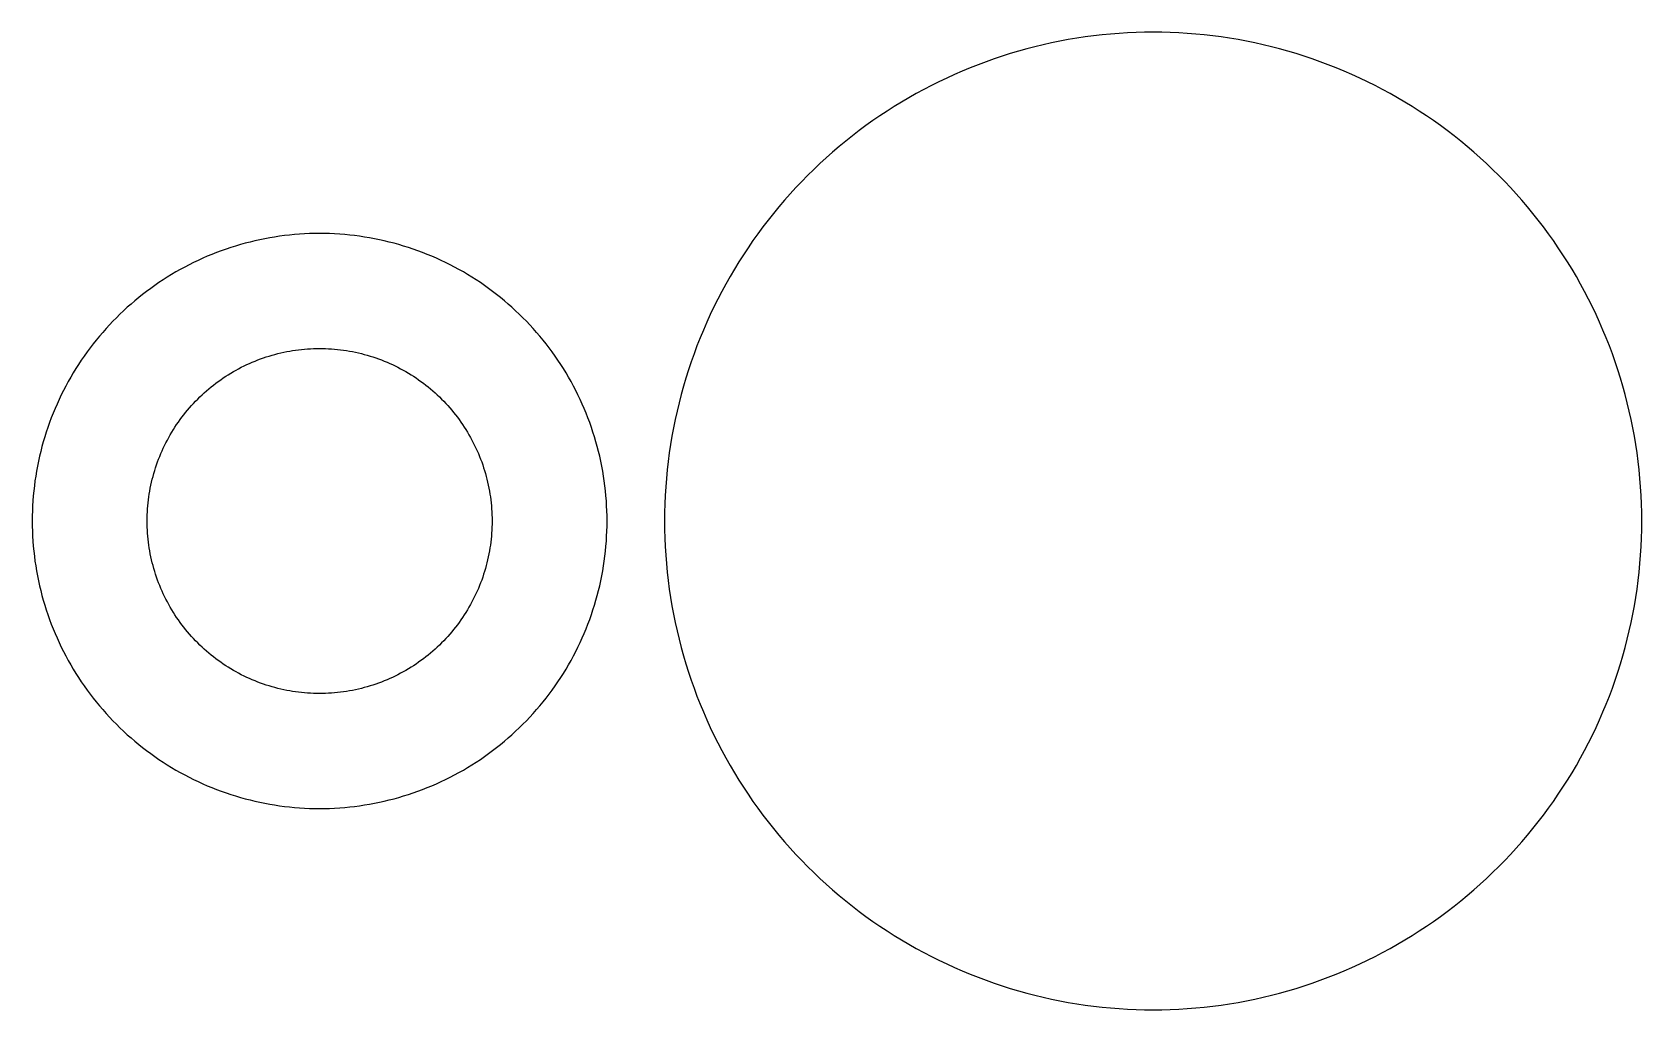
# Model space of a CAD drawing. Header units: metres. Extents: x -39 to 53, y -17 to 17.
# Drawn here: x -39 to 17, y -17 to 17 of the extents above; entities that cross this region are included whole.
import ezdxf

# ---------------------------------------------------------------- set-up
doc = ezdxf.new("R2010")
doc.units = ezdxf.units.M

msp = doc.modelspace()

# ---------------------------------------------------------------- linework, layer by layer
for p, q in [((-2.36594, 16.8345), (-2.65938, 16.7907)), ((-2.07178, 16.8733), (-2.36594, 16.8345)), ((-1.77698, 16.9069), (-2.07178, 16.8733)), ((-1.48164, 16.9353), (-1.77698, 16.9069)), ((-1.18585, 16.9586), (-1.48164, 16.9353)), ((-0.889709, 16.9767), (-1.18585, 16.9586)), ((-0.593277, 16.9896), (-0.889709, 16.9767)), ((-0.296677, 16.9974), (-0.593277, 16.9896)), ((0, 17), (-0.296677, 16.9974)), ((0.296677, 16.9974), (0, 17)), ((0.593277, 16.9896), (0.296677, 16.9974)), ((0.889709, 16.9767), (0.593277, 16.9896)), ((1.18585, 16.9586), (0.889709, 16.9767)), ((1.48164, 16.9353), (1.18585, 16.9586)), ((1.77698, 16.9069), (1.48164, 16.9353)), ((2.07178, 16.8733), (1.77698, 16.9069)), ((2.36594, 16.8345), (2.07178, 16.8733)), ((2.65938, 16.7907), (2.36594, 16.8345)), ((-4.97031, 16.2572), (-5.25328, 16.168)), ((-4.68582, 16.3414), (-4.97031, 16.2572)), ((-4.39992, 16.4207), (-4.68582, 16.3414)), ((-4.11267, 16.495), (-4.39992, 16.4207)), ((-3.82416, 16.5643), (-4.11267, 16.495)), ((-3.53448, 16.6285), (-3.82416, 16.5643)), ((-3.24374, 16.6877), (-3.53448, 16.6285)), ((-2.95201, 16.7417), (-3.24374, 16.6877)), ((-2.65938, 16.7907), (-2.95201, 16.7417)), ((2.95201, 16.7417), (2.65938, 16.7907)), ((3.24374, 16.6877), (2.95201, 16.7417)), ((3.53448, 16.6285), (3.24374, 16.6877)), ((3.82416, 16.5643), (3.53448, 16.6285)), ((4.11267, 16.495), (3.82416, 16.5643)), ((4.39992, 16.4207), (4.11267, 16.495)), ((4.68582, 16.3414), (4.39992, 16.4207)), ((4.97031, 16.2572), (4.68582, 16.3414)), ((5.25328, 16.168), (4.97031, 16.2572)), ((-6.3683, 15.7621), (-6.64243, 15.6486)), ((-6.09225, 15.8709), (-6.3683, 15.7621)), ((-5.81433, 15.9748), (-6.09225, 15.8709)), ((-5.53465, 16.0738), (-5.81433, 15.9748)), ((-5.25328, 16.168), (-5.53465, 16.0738)), ((5.53465, 16.0738), (5.25328, 16.168)), ((5.81433, 15.9748), (5.53465, 16.0738)), ((6.09225, 15.8709), (5.81433, 15.9748)), ((6.3683, 15.7621), (6.09225, 15.8709)), ((6.64243, 15.6486), (6.3683, 15.7621)), ((-7.71783, 15.1471), (-7.981, 15.0101)), ((-7.4523, 15.2795), (-7.71783, 15.1471)), ((-7.18451, 15.4072), (-7.4523, 15.2795)), ((-6.91452, 15.5303), (-7.18451, 15.4072)), ((-6.64243, 15.6486), (-6.91452, 15.5303)), ((6.91452, 15.5303), (6.64243, 15.6486)), ((7.18451, 15.4072), (6.91452, 15.5303)), ((7.4523, 15.2795), (7.18451, 15.4072)), ((7.71783, 15.1471), (7.4523, 15.2795)), ((7.981, 15.0101), (7.71783, 15.1471)), ((-8.75565, 14.5718), (-9.00862, 14.4168)), ((-8.5, 14.7224), (-8.75565, 14.5718)), ((-8.24176, 14.8685), (-8.5, 14.7224)), ((-7.981, 15.0101), (-8.24176, 14.8685)), ((8.24176, 14.8685), (7.981, 15.0101)), ((8.5, 14.7224), (8.24176, 14.8685)), ((8.75565, 14.5718), (8.5, 14.7224)), ((9.00862, 14.4168), (8.75565, 14.5718)), ((-9.50627, 14.0936), (-9.75079, 13.9256)), ((-9.25885, 14.2574), (-9.50627, 14.0936)), ((-9.00862, 14.4168), (-9.25885, 14.2574)), ((9.25885, 14.2574), (9.00862, 14.4168)), ((9.50627, 14.0936), (9.25885, 14.2574)), ((9.75079, 13.9256), (9.50627, 14.0936)), ((-10.2309, 13.5768), (-10.4662, 13.3962)), ((-9.99234, 13.7533), (-10.2309, 13.5768)), ((-9.75079, 13.9256), (-9.99234, 13.7533)), ((9.99234, 13.7533), (9.75079, 13.9256)), ((10.2309, 13.5768), (9.99234, 13.7533)), ((10.4662, 13.3962), (10.2309, 13.5768)), ((-10.9274, 13.0228), (-11.153, 12.83)), ((-10.6984, 13.2115), (-10.9274, 13.0228)), ((-10.4662, 13.3962), (-10.6984, 13.2115)), ((10.6984, 13.2115), (10.4662, 13.3962)), ((10.9274, 13.0228), (10.6984, 13.2115)), ((11.153, 12.83), (10.9274, 13.0228)), ((-11.594, 12.433), (-11.8092, 12.2288)), ((-11.3752, 12.6335), (-11.594, 12.433)), ((-11.153, 12.83), (-11.3752, 12.6335)), ((11.3752, 12.6335), (11.153, 12.83)), ((11.594, 12.433), (11.3752, 12.6335)), ((11.8092, 12.2288), (11.594, 12.433)), ((-12.2288, 11.8092), (-12.433, 11.594)), ((-12.0208, 12.0208), (-12.2288, 11.8092)), ((-11.8092, 12.2288), (-12.0208, 12.0208)), ((12.0208, 12.0208), (11.8092, 12.2288)), ((12.2288, 11.8092), (12.0208, 12.0208)), ((12.433, 11.594), (12.2288, 11.8092)), ((-12.6335, 11.3752), (-12.83, 11.153)), ((-12.433, 11.594), (-12.6335, 11.3752)), ((12.6335, 11.3752), (12.433, 11.594)), ((12.83, 11.153), (12.6335, 11.3752)), ((-13.2115, 10.6984), (-13.3962, 10.4662)), ((-13.0228, 10.9274), (-13.2115, 10.6984)), ((-12.83, 11.153), (-13.0228, 10.9274)), ((13.0228, 10.9274), (12.83, 11.153)), ((13.2115, 10.6984), (13.0228, 10.9274)), ((13.3962, 10.4662), (13.2115, 10.6984)), ((-13.5768, 10.2309), (-13.7533, 9.99234)), ((-13.3962, 10.4662), (-13.5768, 10.2309)), ((13.5768, 10.2309), (13.3962, 10.4662)), ((13.7533, 9.99234), (13.5768, 10.2309)), ((-31.9237, 9.56303), (-32.0902, 9.51056)), ((-31.7564, 9.61261), (-31.9237, 9.56303)), ((-31.5882, 9.65926), (-31.7564, 9.61261)), ((-31.4192, 9.70296), (-31.5882, 9.65926)), ((-31.2495, 9.7437), (-31.4192, 9.70296)), ((-31.0791, 9.78146), (-31.2495, 9.7437)), ((-30.9081, 9.81627), (-31.0791, 9.78146)), ((-30.7365, 9.84807), (-30.9081, 9.81627)), ((-30.5643, 9.87688), (-30.7365, 9.84807)), ((-30.3917, 9.90268), (-30.5643, 9.87688)), ((-30.2187, 9.92546), (-30.3917, 9.90268)), ((-30.0453, 9.94521), (-30.2187, 9.92546)), ((-29.8716, 9.96194), (-30.0453, 9.94521)), ((-29.6976, 9.97563), (-29.8716, 9.96194)), ((-29.5233, 9.98628), (-29.6976, 9.97563)), ((-29.349, 9.9939), (-29.5233, 9.98628)), ((-29.1745, 9.99847), (-29.349, 9.9939)), ((-29, 10), (-29.1745, 9.99847)), ((-28.8255, 9.99847), (-29, 10)), ((-28.651, 9.9939), (-28.8255, 9.99847)), ((-28.4767, 9.98628), (-28.651, 9.9939)), ((-28.3024, 9.97563), (-28.4767, 9.98628)), ((-28.1284, 9.96194), (-28.3024, 9.97563)), ((-27.9547, 9.94521), (-28.1284, 9.96194)), ((-27.7813, 9.92546), (-27.9547, 9.94521)), ((-27.6083, 9.90268), (-27.7813, 9.92546)), ((-27.4357, 9.87688), (-27.6083, 9.90268)), ((-27.2635, 9.84807), (-27.4357, 9.87688)), ((-27.0919, 9.81627), (-27.2635, 9.84807)), ((-26.9209, 9.78146), (-27.0919, 9.81627)), ((-26.7505, 9.7437), (-26.9209, 9.78146)), ((-26.5808, 9.70296), (-26.7505, 9.7437)), ((-26.4118, 9.65926), (-26.5808, 9.70296)), ((-26.2436, 9.61261), (-26.4118, 9.65926)), ((-26.0763, 9.56303), (-26.2436, 9.61261)), ((-25.9098, 9.51056), (-26.0763, 9.56303)), ((-13.9256, 9.75079), (-14.0936, 9.50627)), ((-13.7533, 9.99234), (-13.9256, 9.75079)), ((13.9256, 9.75079), (13.7533, 9.99234)), ((14.0936, 9.50627), (13.9256, 9.75079)), ((-33.3837, 8.98793), (-33.5399, 8.91006)), ((-33.2262, 9.06306), (-33.3837, 8.98793)), ((-33.0674, 9.13545), (-33.2262, 9.06306)), ((-32.9073, 9.20505), (-33.0674, 9.13545)), ((-32.7461, 9.27184), (-32.9073, 9.20505)), ((-32.5837, 9.3358), (-32.7461, 9.27184)), ((-32.4202, 9.39691), (-32.5837, 9.3358)), ((-32.2557, 9.45518), (-32.4202, 9.39691)), ((-32.0902, 9.51056), (-32.2557, 9.45518)), ((-25.7443, 9.45518), (-25.9098, 9.51056)), ((-25.5798, 9.39691), (-25.7443, 9.45518)), ((-25.4163, 9.3358), (-25.5798, 9.39691)), ((-25.2539, 9.27184), (-25.4163, 9.3358)), ((-25.0927, 9.20505), (-25.2539, 9.27184)), ((-24.9326, 9.13545), (-25.0927, 9.20505)), ((-24.7738, 9.06306), (-24.9326, 9.13545)), ((-24.6163, 8.98793), (-24.7738, 9.06306)), ((-24.4601, 8.91006), (-24.6163, 8.98793)), ((-14.4168, 9.00862), (-14.5718, 8.75565)), ((-14.2574, 9.25885), (-14.4168, 9.00862)), ((-14.0936, 9.50627), (-14.2574, 9.25885)), ((14.2574, 9.25885), (14.0936, 9.50627)), ((14.4168, 9.00862), (14.2574, 9.25885)), ((14.5718, 8.75565), (14.4168, 9.00862)), ((-34.2992, 8.48047), (-34.4464, 8.3867)), ((-34.1504, 8.57167), (-34.2992, 8.48047)), ((-34, 8.66025), (-34.1504, 8.57167)), ((-33.8481, 8.74619), (-34, 8.66025)), ((-33.6947, 8.82947), (-33.8481, 8.74619)), ((-33.5399, 8.91006), (-33.6947, 8.82947)), ((-24.3053, 8.82947), (-24.4601, 8.91006)), ((-24.1519, 8.74619), (-24.3053, 8.82947)), ((-24, 8.66025), (-24.1519, 8.74619)), ((-23.8496, 8.57167), (-24, 8.66025)), ((-23.7008, 8.48047), (-23.8496, 8.57167)), ((-23.5536, 8.3867), (-23.7008, 8.48047)), ((-14.7224, 8.5), (-14.8685, 8.24176)), ((-14.5718, 8.75565), (-14.7224, 8.5)), ((14.7224, 8.5), (14.5718, 8.75565)), ((14.8685, 8.24176), (14.7224, 8.5)), ((-35.1566, 7.8801), (-35.2932, 7.77145)), ((-35.0181, 7.98634), (-35.1566, 7.8801)), ((-34.8778, 8.09016), (-35.0181, 7.98634)), ((-34.7358, 8.19151), (-34.8778, 8.09016)), ((-34.5919, 8.29037), (-34.7358, 8.19151)), ((-34.4464, 8.3867), (-34.5919, 8.29037)), ((-23.4081, 8.29037), (-23.5536, 8.3867)), ((-23.2642, 8.19151), (-23.4081, 8.29037)), ((-23.1222, 8.09016), (-23.2642, 8.19151)), ((-22.9819, 7.98634), (-23.1222, 8.09016)), ((-22.8434, 7.8801), (-22.9819, 7.98634)), ((-22.7068, 7.77145), (-22.8434, 7.8801)), ((-15.0101, 7.981), (-15.1471, 7.71783)), ((-14.8685, 8.24176), (-15.0101, 7.981)), ((15.0101, 7.981), (14.8685, 8.24176)), ((15.1471, 7.71783), (15.0101, 7.981)), ((-35.82, 7.31352), (-35.9466, 7.19339)), ((-35.6913, 7.43144), (-35.82, 7.31352)), ((-35.5606, 7.54709), (-35.6913, 7.43144)), ((-35.4279, 7.66043), (-35.5606, 7.54709)), ((-35.2932, 7.77145), (-35.4279, 7.66043)), ((-22.5721, 7.66043), (-22.7068, 7.77145)), ((-22.4394, 7.54709), (-22.5721, 7.66043)), ((-22.3087, 7.43144), (-22.4394, 7.54709)), ((-22.18, 7.31352), (-22.3087, 7.43144)), ((-22.0534, 7.19339), (-22.18, 7.31352)), ((-15.2795, 7.4523), (-15.4072, 7.18451)), ((-15.1471, 7.71783), (-15.2795, 7.4523)), ((15.2795, 7.4523), (15.1471, 7.71783)), ((15.4072, 7.18451), (15.2795, 7.4523)), ((-36.3135, 6.81998), (-36.4314, 6.6913)), ((-36.1934, 6.94658), (-36.3135, 6.81998)), ((-36.0711, 7.07106), (-36.1934, 6.94658)), ((-35.9466, 7.19339), (-36.0711, 7.07106)), ((-21.9289, 7.07106), (-22.0534, 7.19339)), ((-21.8066, 6.94658), (-21.9289, 7.07106)), ((-21.6865, 6.81998), (-21.8066, 6.94658)), ((-21.5686, 6.6913), (-21.6865, 6.81998)), ((-15.5303, 6.91452), (-15.6486, 6.64243)), ((-15.4072, 7.18451), (-15.5303, 6.91452)), ((15.5303, 6.91452), (15.4072, 7.18451)), ((15.6486, 6.64243), (15.5303, 6.91452)), ((-36.7715, 6.2932), (-36.8801, 6.1566)), ((-36.6604, 6.42787), (-36.7715, 6.2932)), ((-36.5471, 6.56058), (-36.6604, 6.42787)), ((-36.4314, 6.6913), (-36.5471, 6.56058)), ((-21.4529, 6.56058), (-21.5686, 6.6913)), ((-21.3396, 6.42787), (-21.4529, 6.56058)), ((-21.2285, 6.2932), (-21.3396, 6.42787)), ((-21.1199, 6.1566), (-21.2285, 6.2932)), ((-15.7621, 6.3683), (-15.8709, 6.09225)), ((-15.6486, 6.64243), (-15.7621, 6.3683)), ((15.7621, 6.3683), (15.6486, 6.64243)), ((15.8709, 6.09225), (15.7621, 6.3683)), ((-37.1915, 5.73576), (-37.2904, 5.59192)), ((-37.0902, 5.87784), (-37.1915, 5.73576)), ((-36.9863, 6.01814), (-37.0902, 5.87784)), ((-36.8801, 6.1566), (-36.9863, 6.01814)), ((-31.2476, 5.5631), (-31.1502, 5.60147)), ((-31.1502, 5.60147), (-31.0521, 5.63815)), ((-31.0521, 5.63815), (-30.9534, 5.67311)), ((-30.9534, 5.67311), (-30.8541, 5.70633)), ((-30.8541, 5.70633), (-30.7542, 5.73782)), ((-30.7542, 5.73782), (-30.6538, 5.76756)), ((-30.6538, 5.76756), (-30.5529, 5.79555)), ((-30.5529, 5.79555), (-30.4515, 5.82176)), ((-30.4515, 5.82176), (-30.3497, 5.84621)), ((-30.3497, 5.84621), (-30.2475, 5.86888)), ((-30.2475, 5.86888), (-30.1449, 5.88976)), ((-30.1449, 5.88976), (-30.0419, 5.90884)), ((-30.0419, 5.90884), (-29.9386, 5.92612)), ((-29.9386, 5.92612), (-29.835, 5.9416)), ((-29.835, 5.9416), (-29.7312, 5.95528)), ((-29.7312, 5.95528), (-29.6272, 5.96712)), ((-29.6272, 5.96712), (-29.5229, 5.97716)), ((-29.5229, 5.97716), (-29.4185, 5.98538)), ((-29.4185, 5.98538), (-29.314, 5.99178)), ((-29.314, 5.99178), (-29.2094, 5.99634)), ((-29.2094, 5.99634), (-29.1047, 5.99908)), ((-29.1047, 5.99908), (-29, 6)), ((-29, 6), (-28.8953, 5.99908)), ((-28.8953, 5.99908), (-28.7906, 5.99634)), ((-28.7906, 5.99634), (-28.686, 5.99178)), ((-28.686, 5.99178), (-28.5815, 5.98538)), ((-28.5815, 5.98538), (-28.4771, 5.97716)), ((-28.4771, 5.97716), (-28.3728, 5.96712)), ((-28.3728, 5.96712), (-28.2688, 5.95528)), ((-28.2688, 5.95528), (-28.165, 5.9416)), ((-28.165, 5.9416), (-28.0614, 5.92612)), ((-28.0614, 5.92612), (-27.9581, 5.90884)), ((-27.9581, 5.90884), (-27.8551, 5.88976)), ((-27.8551, 5.88976), (-27.7525, 5.86888)), ((-27.7525, 5.86888), (-27.6503, 5.84621)), ((-27.6503, 5.84621), (-27.5485, 5.82176)), ((-27.5485, 5.82176), (-27.4471, 5.79555)), ((-27.4471, 5.79555), (-27.3462, 5.76756)), ((-27.3462, 5.76756), (-27.2458, 5.73782)), ((-27.2458, 5.73782), (-27.1459, 5.70633)), ((-27.1459, 5.70633), (-27.0466, 5.67311)), ((-27.0466, 5.67311), (-26.9479, 5.63815)), ((-26.9479, 5.63815), (-26.8498, 5.60147)), ((-26.8498, 5.60147), (-26.7524, 5.5631)), ((-21.0137, 6.01814), (-21.1199, 6.1566)), ((-20.9098, 5.87784), (-21.0137, 6.01814)), ((-20.8085, 5.73576), (-20.9098, 5.87784)), ((-20.7096, 5.59192), (-20.8085, 5.73576)), ((-15.9748, 5.81433), (-16.0738, 5.53465)), ((-15.8709, 6.09225), (-15.9748, 5.81433)), ((15.9748, 5.81433), (15.8709, 6.09225)), ((16.0738, 5.53465), (15.9748, 5.81433)), ((-37.5717, 5.15038), (-37.6602, 5)), ((-37.4805, 5.29918), (-37.5717, 5.15038)), ((-37.3867, 5.44638), (-37.4805, 5.29918)), ((-37.2904, 5.59192), (-37.3867, 5.44638)), ((-32.2678, 5.03201), (-32.1795, 5.08829)), ((-32.1795, 5.08829), (-32.0902, 5.14299)), ((-32.0902, 5.14299), (-32, 5.19615)), ((-32, 5.19615), (-31.9088, 5.24771)), ((-31.9088, 5.24771), (-31.8168, 5.29768)), ((-31.8168, 5.29768), (-31.7239, 5.34604)), ((-31.7239, 5.34604), (-31.6302, 5.39276)), ((-31.6302, 5.39276), (-31.5357, 5.43784)), ((-31.5357, 5.43784), (-31.4404, 5.48126)), ((-31.4404, 5.48126), (-31.3444, 5.52303)), ((-31.3444, 5.52303), (-31.2476, 5.5631)), ((-26.7524, 5.5631), (-26.6556, 5.52303)), ((-26.6556, 5.52303), (-26.5596, 5.48126)), ((-26.5596, 5.48126), (-26.4643, 5.43784)), ((-26.4643, 5.43784), (-26.3698, 5.39276)), ((-26.3698, 5.39276), (-26.2761, 5.34604)), ((-26.2761, 5.34604), (-26.1832, 5.29768)), ((-26.1832, 5.29768), (-26.0912, 5.24771)), ((-26.0912, 5.24771), (-26, 5.19615)), ((-26, 5.19615), (-25.9098, 5.14299)), ((-25.9098, 5.14299), (-25.8205, 5.08829)), ((-25.8205, 5.08829), (-25.7322, 5.03201)), ((-20.6133, 5.44638), (-20.7096, 5.59192)), ((-20.5195, 5.29918), (-20.6133, 5.44638)), ((-20.4283, 5.15038), (-20.5195, 5.29918)), ((-20.3398, 5), (-20.4283, 5.15038)), ((-16.168, 5.25328), (-16.2572, 4.97031)), ((-16.0738, 5.53465), (-16.168, 5.25328)), ((16.168, 5.25328), (16.0738, 5.53465)), ((16.2572, 4.97031), (16.168, 5.25328)), ((-37.9101, 4.5399), (-37.9879, 4.3837)), ((-37.8295, 4.6947), (-37.9101, 4.5399)), ((-37.7462, 4.84808), (-37.8295, 4.6947)), ((-37.6602, 5), (-37.7462, 4.84808)), ((-33.0148, 4.45886), (-32.9363, 4.52824)), ((-32.9363, 4.52824), (-32.8567, 4.59625)), ((-32.8567, 4.59625), (-32.7759, 4.66287)), ((-32.7759, 4.66287), (-32.694, 4.72806)), ((-32.694, 4.72806), (-32.6109, 4.79181)), ((-32.6109, 4.79181), (-32.5267, 4.8541)), ((-32.5267, 4.8541), (-32.4415, 4.9149)), ((-32.4415, 4.9149), (-32.3551, 4.97421)), ((-32.3551, 4.97421), (-32.2678, 5.03201)), ((-25.7322, 5.03201), (-25.6449, 4.97421)), ((-25.6449, 4.97421), (-25.5585, 4.9149)), ((-25.5585, 4.9149), (-25.4733, 4.8541)), ((-25.4733, 4.8541), (-25.3891, 4.79181)), ((-25.3891, 4.79181), (-25.306, 4.72806)), ((-25.306, 4.72806), (-25.2241, 4.66287)), ((-25.2241, 4.66287), (-25.1433, 4.59625)), ((-25.1433, 4.59625), (-25.0637, 4.52824)), ((-25.0637, 4.52824), (-24.9852, 4.45886)), ((-20.2538, 4.84808), (-20.3398, 5)), ((-20.1705, 4.6947), (-20.2538, 4.84808)), ((-20.0899, 4.5399), (-20.1705, 4.6947)), ((-20.0121, 4.3837), (-20.0899, 4.5399)), ((-16.3414, 4.68582), (-16.4207, 4.39992)), ((-16.2572, 4.97031), (-16.3414, 4.68582)), ((16.3414, 4.68582), (16.2572, 4.97031)), ((16.4207, 4.39992), (16.3414, 4.68582)), ((-38.1355, 4.06735), (-38.205, 3.9073)), ((-38.0631, 4.22618), (-38.1355, 4.06735)), ((-37.9879, 4.3837), (-38.0631, 4.22618)), ((-33.5963, 3.85672), (-33.5282, 3.93634)), ((-33.5282, 3.93634), (-33.4589, 4.01477)), ((-33.4589, 4.01477), (-33.3881, 4.09198)), ((-33.3881, 4.09198), (-33.316, 4.16794)), ((-33.316, 4.16794), (-33.2426, 4.24263)), ((-33.2426, 4.24263), (-33.1679, 4.31602)), ((-33.1679, 4.31602), (-33.092, 4.38811)), ((-33.092, 4.38811), (-33.0148, 4.45886)), ((-24.9852, 4.45886), (-24.908, 4.38811)), ((-24.908, 4.38811), (-24.8321, 4.31602)), ((-24.8321, 4.31602), (-24.7574, 4.24263)), ((-24.7574, 4.24263), (-24.684, 4.16794)), ((-24.684, 4.16794), (-24.6119, 4.09198)), ((-24.6119, 4.09198), (-24.5411, 4.01477)), ((-24.5411, 4.01477), (-24.4718, 3.93634)), ((-24.4718, 3.93634), (-24.4037, 3.85672)), ((-19.9369, 4.22618), (-20.0121, 4.3837)), ((-19.8645, 4.06735), (-19.9369, 4.22618)), ((-19.795, 3.9073), (-19.8645, 4.06735)), ((-16.495, 4.11267), (-16.5643, 3.82416)), ((-16.4207, 4.39992), (-16.495, 4.11267)), ((16.495, 4.11267), (16.4207, 4.39992)), ((16.5643, 3.82416), (16.495, 4.11267)), ((-38.3969, 3.4202), (-38.4552, 3.25568)), ((-38.3358, 3.58368), (-38.3969, 3.4202)), ((-38.2718, 3.74606), (-38.3358, 3.58368)), ((-38.205, 3.9073), (-38.2718, 3.74606)), ((-33.9742, 3.35515), (-33.9149, 3.44145)), ((-33.9149, 3.44145), (-33.8541, 3.5267)), ((-33.8541, 3.5267), (-33.7918, 3.61089)), ((-33.7918, 3.61089), (-33.7281, 3.69395)), ((-33.7281, 3.69395), (-33.6629, 3.77591)), ((-33.6629, 3.77591), (-33.5963, 3.85672)), ((-24.4037, 3.85672), (-24.3371, 3.77591)), ((-24.3371, 3.77591), (-24.2719, 3.69395)), ((-24.2719, 3.69395), (-24.2082, 3.61089)), ((-24.2082, 3.61089), (-24.1459, 3.5267)), ((-24.1459, 3.5267), (-24.0851, 3.44145)), ((-24.0851, 3.44145), (-24.0258, 3.35515)), ((-19.7282, 3.74606), (-19.795, 3.9073)), ((-19.6642, 3.58368), (-19.7282, 3.74606)), ((-19.6031, 3.4202), (-19.6642, 3.58368)), ((-19.5448, 3.25568), (-19.6031, 3.4202)), ((-16.6285, 3.53448), (-16.6877, 3.24374)), ((-16.5643, 3.82416), (-16.6285, 3.53448)), ((16.6285, 3.53448), (16.5643, 3.82416)), ((16.6877, 3.24374), (16.6285, 3.53448)), ((-38.563, 2.92371), (-38.6126, 2.75636)), ((-38.5106, 3.09016), (-38.563, 2.92371)), ((-38.4552, 3.25568), (-38.5106, 3.09016)), ((-34.346, 2.72394), (-34.2977, 2.81682)), ((-34.2977, 2.81682), (-34.2477, 2.90884)), ((-34.2477, 2.90884), (-34.1962, 3)), ((-34.1962, 3), (-34.143, 3.09023)), ((-34.143, 3.09023), (-34.0883, 3.1795)), ((-34.0883, 3.1795), (-34.032, 3.26782)), ((-34.032, 3.26782), (-33.9742, 3.35515)), ((-24.0258, 3.35515), (-23.968, 3.26782)), ((-23.968, 3.26782), (-23.9117, 3.1795)), ((-23.9117, 3.1795), (-23.857, 3.09023)), ((-23.857, 3.09023), (-23.8038, 3)), ((-23.8038, 3), (-23.7523, 2.90884)), ((-23.7523, 2.90884), (-23.7023, 2.81682)), ((-23.7023, 2.81682), (-23.654, 2.72394)), ((-19.4894, 3.09016), (-19.5448, 3.25568)), ((-19.437, 2.92371), (-19.4894, 3.09016)), ((-19.3874, 2.75636), (-19.437, 2.92371)), ((-16.7417, 2.95201), (-16.7907, 2.65938)), ((-16.6877, 3.24374), (-16.7417, 2.95201)), ((16.7417, 2.95201), (16.6877, 3.24374)), ((16.7907, 2.65938), (16.7417, 2.95201)), ((-38.7437, 2.2495), (-38.7815, 2.07912)), ((-38.703, 2.4192), (-38.7437, 2.2495)), ((-38.6593, 2.58818), (-38.703, 2.4192)), ((-38.6126, 2.75636), (-38.6593, 2.58818)), ((-34.6015, 2.15021), (-34.5631, 2.24763)), ((-34.5631, 2.24763), (-34.523, 2.34438)), ((-34.523, 2.34438), (-34.4813, 2.44041)), ((-34.4813, 2.44041), (-34.4378, 2.53571)), ((-34.4378, 2.53571), (-34.3928, 2.63022)), ((-34.3928, 2.63022), (-34.346, 2.72394)), ((-23.654, 2.72394), (-23.6072, 2.63022)), ((-23.6072, 2.63022), (-23.5622, 2.53571)), ((-23.5622, 2.53571), (-23.5187, 2.44041)), ((-23.5187, 2.44041), (-23.477, 2.34438)), ((-23.477, 2.34438), (-23.4369, 2.24763)), ((-23.4369, 2.24763), (-23.3985, 2.15021)), ((-19.3407, 2.58818), (-19.3874, 2.75636)), ((-19.297, 2.4192), (-19.3407, 2.58818)), ((-19.2563, 2.2495), (-19.297, 2.4192)), ((-19.2185, 2.07912), (-19.2563, 2.2495)), ((-16.8345, 2.36594), (-16.8733, 2.07178)), ((-16.7907, 2.65938), (-16.8345, 2.36594)), ((16.8345, 2.36594), (16.7907, 2.65938)), ((16.8733, 2.07178), (16.8345, 2.36594)), ((-38.8481, 1.73648), (-38.8769, 1.56433)), ((-38.8163, 1.90808), (-38.8481, 1.73648)), ((-38.7815, 2.07912), (-38.8163, 1.90808)), ((-34.7676, 1.65382), (-34.7378, 1.75423)), ((-34.7378, 1.75423), (-34.7063, 1.8541)), ((-34.7063, 1.8541), (-34.6731, 1.9534)), ((-34.6731, 1.9534), (-34.6382, 2.05211)), ((-34.6382, 2.05211), (-34.6015, 2.15021)), ((-23.3985, 2.15021), (-23.3618, 2.05211)), ((-23.3618, 2.05211), (-23.3269, 1.9534)), ((-23.3269, 1.9534), (-23.2937, 1.8541)), ((-23.2937, 1.8541), (-23.2622, 1.75423)), ((-23.2622, 1.75423), (-23.2324, 1.65382)), ((-19.1837, 1.90808), (-19.2185, 2.07912)), ((-19.1519, 1.73648), (-19.1837, 1.90808)), ((-19.1231, 1.56433), (-19.1519, 1.73648)), ((-16.9069, 1.77698), (-16.9353, 1.48164)), ((-16.8733, 2.07178), (-16.9069, 1.77698)), ((16.9069, 1.77698), (16.8733, 2.07178)), ((16.9353, 1.48164), (16.9069, 1.77698)), ((-38.9255, 1.21869), (-38.9452, 1.04527)), ((-38.9027, 1.39172), (-38.9255, 1.21869)), ((-38.8769, 1.56433), (-38.9027, 1.39172)), ((-34.9088, 1.04189), (-34.8898, 1.14485)), ((-34.8898, 1.14485), (-34.8689, 1.24747)), ((-34.8689, 1.24747), (-34.8462, 1.3497)), ((-34.8462, 1.3497), (-34.8218, 1.45152)), ((-34.8218, 1.45152), (-34.7955, 1.5529)), ((-34.7955, 1.5529), (-34.7676, 1.65382)), ((-23.2324, 1.65382), (-23.2045, 1.5529)), ((-23.2045, 1.5529), (-23.1782, 1.45152)), ((-23.1782, 1.45152), (-23.1538, 1.3497)), ((-23.1538, 1.3497), (-23.1311, 1.24747)), ((-23.1311, 1.24747), (-23.1102, 1.14485)), ((-23.1102, 1.14485), (-23.0912, 1.04189)), ((-19.0973, 1.39172), (-19.1231, 1.56433)), ((-19.0745, 1.21869), (-19.0973, 1.39172)), ((-19.0548, 1.04527), (-19.0745, 1.21869)), ((-16.9586, 1.18585), (-16.9767, 0.889709)), ((-16.9353, 1.48164), (-16.9586, 1.18585)), ((16.9586, 1.18585), (16.9353, 1.48164)), ((16.9767, 0.889709), (16.9586, 1.18585)), ((-38.9756, 0.697556), (-38.9863, 0.523346)), ((-38.9619, 0.871552), (-38.9756, 0.697556)), ((-38.9452, 1.04527), (-38.9619, 0.871552)), ((-34.9772, 0.522934), (-34.9671, 0.627167)), ((-34.9671, 0.627167), (-34.9553, 0.731201)), ((-34.9553, 0.731201), (-34.9416, 0.835037)), ((-34.9416, 0.835037), (-34.9261, 0.938599)), ((-34.9261, 0.938599), (-34.9088, 1.04189)), ((-23.0912, 1.04189), (-23.0739, 0.938599)), ((-23.0739, 0.938599), (-23.0584, 0.835037)), ((-23.0584, 0.835037), (-23.0447, 0.731201)), ((-23.0447, 0.731201), (-23.0329, 0.627167)), ((-23.0329, 0.627167), (-23.0228, 0.522934)), ((-19.0381, 0.871552), (-19.0548, 1.04527)), ((-19.0244, 0.697556), (-19.0381, 0.871552)), ((-19.0137, 0.523346), (-19.0244, 0.697556)), ((-16.9896, 0.593277), (-16.9974, 0.296677)), ((-16.9767, 0.889709), (-16.9896, 0.593277)), ((16.9896, 0.593277), (16.9767, 0.889709)), ((16.9974, 0.296677), (16.9896, 0.593277)), ((-38.9985, 0.174515), (-39, 0)), ((-39, 0), (-38.9985, -0.174515)), ((-38.9939, 0.348984), (-38.9985, 0.174515)), ((-38.9863, 0.523346), (-38.9939, 0.348984)), ((-35, 0), (-34.9991, 0.104706)), ((-34.9991, -0.104706), (-35, 0)), ((-34.9991, 0.104706), (-34.9963, 0.209396)), ((-34.9963, 0.209396), (-34.9918, 0.314011)), ((-34.9918, 0.314011), (-34.9854, 0.418533)), ((-34.9854, 0.418533), (-34.9772, 0.522934)), ((-23.0228, 0.522934), (-23.0146, 0.418533)), ((-23.0146, 0.418533), (-23.0082, 0.314011)), ((-23.0082, 0.314011), (-23.0037, 0.209396)), ((-23.0037, 0.209396), (-23.0009, 0.104706)), ((-23.0009, 0.104706), (-23, 0)), ((-23, 0), (-23.0009, -0.104706)), ((-19.0061, 0.348984), (-19.0137, 0.523346)), ((-19.0015, 0.174515), (-19.0061, 0.348984)), ((-19, 0), (-19.0015, 0.174515)), ((-19.0015, -0.174515), (-19, 0)), ((-16.9974, 0.296677), (-17, 0)), ((-17, 0), (-16.9974, -0.296677)), ((17, 0), (16.9974, 0.296677)), ((16.9974, -0.296677), (17, 0)), ((-38.9985, -0.174515), (-38.9939, -0.348984)), ((-38.9939, -0.348984), (-38.9863, -0.523346)), ((-38.9863, -0.523346), (-38.9756, -0.697556)), ((-34.9963, -0.209396), (-34.9991, -0.104706)), ((-34.9918, -0.314011), (-34.9963, -0.209396)), ((-34.9854, -0.418533), (-34.9918, -0.314011)), ((-34.9772, -0.522934), (-34.9854, -0.418533)), ((-34.9671, -0.627167), (-34.9772, -0.522934)), ((-23.0228, -0.522934), (-23.0329, -0.627167)), ((-23.0146, -0.418533), (-23.0228, -0.522934)), ((-23.0082, -0.314011), (-23.0146, -0.418533)), ((-23.0037, -0.209396), (-23.0082, -0.314011)), ((-23.0009, -0.104706), (-23.0037, -0.209396)), ((-19.0244, -0.697556), (-19.0137, -0.523346)), ((-19.0137, -0.523346), (-19.0061, -0.348984)), ((-19.0061, -0.348984), (-19.0015, -0.174515)), ((-16.9974, -0.296677), (-16.9896, -0.593277)), ((16.9896, -0.593277), (16.9974, -0.296677)), ((-38.9756, -0.697556), (-38.9619, -0.871552)), ((-38.9619, -0.871552), (-38.9452, -1.04527)), ((-38.9452, -1.04527), (-38.9255, -1.21869)), ((-34.9553, -0.731201), (-34.9671, -0.627167)), ((-34.9416, -0.835037), (-34.9553, -0.731201)), ((-34.9261, -0.938599), (-34.9416, -0.835037)), ((-34.9088, -1.04189), (-34.9261, -0.938599)), ((-34.8898, -1.14485), (-34.9088, -1.04189)), ((-23.0912, -1.04189), (-23.1102, -1.14485)), ((-23.0739, -0.938599), (-23.0912, -1.04189)), ((-23.0584, -0.835037), (-23.0739, -0.938599)), ((-23.0447, -0.731201), (-23.0584, -0.835037)), ((-23.0329, -0.627167), (-23.0447, -0.731201)), ((-19.0745, -1.21869), (-19.0548, -1.04527)), ((-19.0548, -1.04527), (-19.0381, -0.871552)), ((-19.0381, -0.871552), (-19.0244, -0.697556)), ((-16.9896, -0.593277), (-16.9767, -0.889709)), ((-16.9767, -0.889709), (-16.9586, -1.18585)), ((16.9586, -1.18585), (16.9767, -0.889709)), ((16.9767, -0.889709), (16.9896, -0.593277)), ((-38.9255, -1.21869), (-38.9027, -1.39172)), ((-38.9027, -1.39172), (-38.8769, -1.56433)), ((-38.8769, -1.56433), (-38.8481, -1.73648)), ((-34.8689, -1.24747), (-34.8898, -1.14485)), ((-34.8462, -1.3497), (-34.8689, -1.24747)), ((-34.8218, -1.45152), (-34.8462, -1.3497)), ((-34.7955, -1.5529), (-34.8218, -1.45152)), ((-34.7676, -1.65382), (-34.7955, -1.5529)), ((-34.7378, -1.75423), (-34.7676, -1.65382)), ((-23.2324, -1.65382), (-23.2622, -1.75423)), ((-23.2045, -1.5529), (-23.2324, -1.65382)), ((-23.1782, -1.45152), (-23.2045, -1.5529)), ((-23.1538, -1.3497), (-23.1782, -1.45152)), ((-23.1311, -1.24747), (-23.1538, -1.3497)), ((-23.1102, -1.14485), (-23.1311, -1.24747)), ((-19.1519, -1.73648), (-19.1231, -1.56433)), ((-19.1231, -1.56433), (-19.0973, -1.39172)), ((-19.0973, -1.39172), (-19.0745, -1.21869)), ((-16.9586, -1.18585), (-16.9353, -1.48164)), ((-16.9353, -1.48164), (-16.9069, -1.77698)), ((16.9069, -1.77698), (16.9353, -1.48164)), ((16.9353, -1.48164), (16.9586, -1.18585)), ((-38.8481, -1.73648), (-38.8163, -1.90808)), ((-38.8163, -1.90808), (-38.7815, -2.07912)), ((-38.7815, -2.07912), (-38.7437, -2.2495)), ((-34.7063, -1.8541), (-34.7378, -1.75423)), ((-34.6731, -1.9534), (-34.7063, -1.8541)), ((-34.6382, -2.05211), (-34.6731, -1.9534)), ((-34.6015, -2.15021), (-34.6382, -2.05211)), ((-34.5631, -2.24763), (-34.6015, -2.15021)), ((-23.3985, -2.15021), (-23.4369, -2.24763)), ((-23.3618, -2.05211), (-23.3985, -2.15021)), ((-23.3269, -1.9534), (-23.3618, -2.05211)), ((-23.2937, -1.8541), (-23.3269, -1.9534)), ((-23.2622, -1.75423), (-23.2937, -1.8541)), ((-19.2563, -2.2495), (-19.2185, -2.07912)), ((-19.2185, -2.07912), (-19.1837, -1.90808)), ((-19.1837, -1.90808), (-19.1519, -1.73648)), ((-16.9069, -1.77698), (-16.8733, -2.07178)), ((-16.8733, -2.07178), (-16.8345, -2.36594)), ((16.8345, -2.36594), (16.8733, -2.07178)), ((16.8733, -2.07178), (16.9069, -1.77698)), ((-38.7437, -2.2495), (-38.703, -2.4192)), ((-38.703, -2.4192), (-38.6593, -2.58818)), ((-38.6593, -2.58818), (-38.6126, -2.75636)), ((-38.6126, -2.75636), (-38.563, -2.92371)), ((-34.523, -2.34438), (-34.5631, -2.24763)), ((-34.4813, -2.44041), (-34.523, -2.34438)), ((-34.4378, -2.53571), (-34.4813, -2.44041)), ((-34.3928, -2.63022), (-34.4378, -2.53571)), ((-34.346, -2.72394), (-34.3928, -2.63022)), ((-34.2977, -2.81682), (-34.346, -2.72394)), ((-23.654, -2.72394), (-23.7023, -2.81682)), ((-23.6072, -2.63022), (-23.654, -2.72394)), ((-23.5622, -2.53571), (-23.6072, -2.63022)), ((-23.5187, -2.44041), (-23.5622, -2.53571)), ((-23.477, -2.34438), (-23.5187, -2.44041)), ((-23.4369, -2.24763), (-23.477, -2.34438)), ((-19.437, -2.92371), (-19.3874, -2.75636)), ((-19.3874, -2.75636), (-19.3407, -2.58818)), ((-19.3407, -2.58818), (-19.297, -2.4192)), ((-19.297, -2.4192), (-19.2563, -2.2495)), ((-16.8345, -2.36594), (-16.7907, -2.65938)), ((-16.7907, -2.65938), (-16.7417, -2.95201)), ((16.7417, -2.95201), (16.7907, -2.65938)), ((16.7907, -2.65938), (16.8345, -2.36594)), ((-38.563, -2.92371), (-38.5106, -3.09016)), ((-38.5106, -3.09016), (-38.4552, -3.25568)), ((-38.4552, -3.25568), (-38.3969, -3.4202)), ((-34.2477, -2.90884), (-34.2977, -2.81682)), ((-34.1962, -3), (-34.2477, -2.90884)), ((-34.143, -3.09023), (-34.1962, -3)), ((-34.0883, -3.1795), (-34.143, -3.09023)), ((-34.032, -3.26782), (-34.0883, -3.1795)), ((-33.9742, -3.35515), (-34.032, -3.26782)), ((-33.9149, -3.44145), (-33.9742, -3.35515)), ((-24.0258, -3.35515), (-24.0851, -3.44145)), ((-23.968, -3.26782), (-24.0258, -3.35515)), ((-23.9117, -3.1795), (-23.968, -3.26782)), ((-23.857, -3.09023), (-23.9117, -3.1795)), ((-23.8038, -3), (-23.857, -3.09023)), ((-23.7523, -2.90884), (-23.8038, -3)), ((-23.7023, -2.81682), (-23.7523, -2.90884)), ((-19.6031, -3.4202), (-19.5448, -3.25568)), ((-19.5448, -3.25568), (-19.4894, -3.09016)), ((-19.4894, -3.09016), (-19.437, -2.92371)), ((-16.7417, -2.95201), (-16.6877, -3.24374)), ((-16.6877, -3.24374), (-16.6285, -3.53448)), ((16.6285, -3.53448), (16.6877, -3.24374)), ((16.6877, -3.24374), (16.7417, -2.95201)), ((-38.3969, -3.4202), (-38.3358, -3.58368)), ((-38.3358, -3.58368), (-38.2718, -3.74606)), ((-38.2718, -3.74606), (-38.205, -3.9073)), ((-38.205, -3.9073), (-38.1355, -4.06735)), ((-33.8541, -3.5267), (-33.9149, -3.44145)), ((-33.7918, -3.61089), (-33.8541, -3.5267)), ((-33.7281, -3.69395), (-33.7918, -3.61089)), ((-33.6629, -3.77591), (-33.7281, -3.69395)), ((-33.5963, -3.85672), (-33.6629, -3.77591)), ((-33.5282, -3.93634), (-33.5963, -3.85672)), ((-24.4037, -3.85672), (-24.4718, -3.93634)), ((-24.3371, -3.77591), (-24.4037, -3.85672)), ((-24.2719, -3.69395), (-24.3371, -3.77591)), ((-24.2082, -3.61089), (-24.2719, -3.69395)), ((-24.1459, -3.5267), (-24.2082, -3.61089)), ((-24.0851, -3.44145), (-24.1459, -3.5267)), ((-19.8645, -4.06735), (-19.795, -3.9073)), ((-19.795, -3.9073), (-19.7282, -3.74606)), ((-19.7282, -3.74606), (-19.6642, -3.58368)), ((-19.6642, -3.58368), (-19.6031, -3.4202)), ((-16.6285, -3.53448), (-16.5643, -3.82416)), ((-16.5643, -3.82416), (-16.495, -4.11267)), ((16.495, -4.11267), (16.5643, -3.82416)), ((16.5643, -3.82416), (16.6285, -3.53448)), ((-38.1355, -4.06735), (-38.0631, -4.22618)), ((-38.0631, -4.22618), (-37.9879, -4.3837)), ((-37.9879, -4.3837), (-37.9101, -4.5399)), ((-33.4589, -4.01477), (-33.5282, -3.93634)), ((-33.3881, -4.09198), (-33.4589, -4.01477)), ((-33.316, -4.16794), (-33.3881, -4.09198)), ((-33.2426, -4.24263), (-33.316, -4.16794)), ((-33.1679, -4.31602), (-33.2426, -4.24263)), ((-33.092, -4.38811), (-33.1679, -4.31602)), ((-33.0148, -4.45886), (-33.092, -4.38811)), ((-32.9363, -4.52824), (-33.0148, -4.45886)), ((-24.9852, -4.45886), (-25.0637, -4.52824)), ((-24.908, -4.38811), (-24.9852, -4.45886)), ((-24.8321, -4.31602), (-24.908, -4.38811)), ((-24.7574, -4.24263), (-24.8321, -4.31602)), ((-24.684, -4.16794), (-24.7574, -4.24263)), ((-24.6119, -4.09198), (-24.684, -4.16794)), ((-24.5411, -4.01477), (-24.6119, -4.09198)), ((-24.4718, -3.93634), (-24.5411, -4.01477)), ((-20.0899, -4.5399), (-20.0121, -4.3837)), ((-20.0121, -4.3837), (-19.9369, -4.22618)), ((-19.9369, -4.22618), (-19.8645, -4.06735)), ((-16.495, -4.11267), (-16.4207, -4.39992)), ((-16.4207, -4.39992), (-16.3414, -4.68582)), ((16.3414, -4.68582), (16.4207, -4.39992)), ((16.4207, -4.39992), (16.495, -4.11267)), ((-37.9101, -4.5399), (-37.8295, -4.6947)), ((-37.8295, -4.6947), (-37.7462, -4.84808)), ((-37.7462, -4.84808), (-37.6602, -5)), ((-37.6602, -5), (-37.5717, -5.15038)), ((-32.8567, -4.59625), (-32.9363, -4.52824)), ((-32.7759, -4.66287), (-32.8567, -4.59625)), ((-32.694, -4.72806), (-32.7759, -4.66287)), ((-32.6109, -4.79181), (-32.694, -4.72806)), ((-32.5267, -4.8541), (-32.6109, -4.79181)), ((-32.4415, -4.9149), (-32.5267, -4.8541)), ((-32.3551, -4.97421), (-32.4415, -4.9149)), ((-32.2678, -5.03201), (-32.3551, -4.97421)), ((-32.1795, -5.08829), (-32.2678, -5.03201)), ((-25.7322, -5.03201), (-25.8205, -5.08829)), ((-25.6449, -4.97421), (-25.7322, -5.03201)), ((-25.5585, -4.9149), (-25.6449, -4.97421)), ((-25.4733, -4.8541), (-25.5585, -4.9149)), ((-25.3891, -4.79181), (-25.4733, -4.8541)), ((-25.306, -4.72806), (-25.3891, -4.79181)), ((-25.2241, -4.66287), (-25.306, -4.72806)), ((-25.1433, -4.59625), (-25.2241, -4.66287)), ((-25.0637, -4.52824), (-25.1433, -4.59625)), ((-20.4283, -5.15038), (-20.3398, -5)), ((-20.3398, -5), (-20.2538, -4.84808)), ((-20.2538, -4.84808), (-20.1705, -4.6947)), ((-20.1705, -4.6947), (-20.0899, -4.5399)), ((-16.3414, -4.68582), (-16.2572, -4.97031)), ((-16.2572, -4.97031), (-16.168, -5.25328)), ((16.168, -5.25328), (16.2572, -4.97031)), ((16.2572, -4.97031), (16.3414, -4.68582)), ((-37.5717, -5.15038), (-37.4805, -5.29918)), ((-37.4805, -5.29918), (-37.3867, -5.44638)), ((-37.3867, -5.44638), (-37.2904, -5.59192)), ((-37.2904, -5.59192), (-37.1915, -5.73576)), ((-32.0902, -5.14299), (-32.1795, -5.08829)), ((-32, -5.19615), (-32.0902, -5.14299)), ((-31.9088, -5.24771), (-32, -5.19615)), ((-31.8168, -5.29768), (-31.9088, -5.24771)), ((-31.7239, -5.34604), (-31.8168, -5.29768)), ((-31.6302, -5.39276), (-31.7239, -5.34604)), ((-31.5357, -5.43784), (-31.6302, -5.39276)), ((-31.4404, -5.48126), (-31.5357, -5.43784)), ((-31.3444, -5.52303), (-31.4404, -5.48126)), ((-31.2476, -5.5631), (-31.3444, -5.52303)), ((-31.1502, -5.60147), (-31.2476, -5.5631)), ((-26.7524, -5.5631), (-26.8498, -5.60147)), ((-26.6556, -5.52303), (-26.7524, -5.5631)), ((-26.5596, -5.48126), (-26.6556, -5.52303)), ((-26.4643, -5.43784), (-26.5596, -5.48126)), ((-26.3698, -5.39276), (-26.4643, -5.43784)), ((-26.2761, -5.34604), (-26.3698, -5.39276)), ((-26.1832, -5.29768), (-26.2761, -5.34604)), ((-26.0912, -5.24771), (-26.1832, -5.29768)), ((-26, -5.19615), (-26.0912, -5.24771)), ((-25.9098, -5.14299), (-26, -5.19615)), ((-25.8205, -5.08829), (-25.9098, -5.14299)), ((-20.8085, -5.73576), (-20.7096, -5.59192)), ((-20.7096, -5.59192), (-20.6133, -5.44638)), ((-20.6133, -5.44638), (-20.5195, -5.29918)), ((-20.5195, -5.29918), (-20.4283, -5.15038)), ((-16.168, -5.25328), (-16.0738, -5.53465)), ((-16.0738, -5.53465), (-15.9748, -5.81433)), ((15.9748, -5.81433), (16.0738, -5.53465)), ((16.0738, -5.53465), (16.168, -5.25328)), ((-37.1915, -5.73576), (-37.0902, -5.87784)), ((-37.0902, -5.87784), (-36.9863, -6.01814)), ((-36.9863, -6.01814), (-36.8801, -6.1566)), ((-36.8801, -6.1566), (-36.7715, -6.2932)), ((-31.0521, -5.63815), (-31.1502, -5.60147)), ((-30.9534, -5.67311), (-31.0521, -5.63815)), ((-30.8541, -5.70633), (-30.9534, -5.67311)), ((-30.7542, -5.73782), (-30.8541, -5.70633)), ((-30.6538, -5.76756), (-30.7542, -5.73782)), ((-30.5529, -5.79555), (-30.6538, -5.76756)), ((-30.4515, -5.82176), (-30.5529, -5.79555)), ((-30.3497, -5.84621), (-30.4515, -5.82176)), ((-30.2475, -5.86888), (-30.3497, -5.84621)), ((-30.1449, -5.88976), (-30.2475, -5.86888)), ((-30.0419, -5.90884), (-30.1449, -5.88976)), ((-29.9386, -5.92612), (-30.0419, -5.90884)), ((-29.835, -5.9416), (-29.9386, -5.92612)), ((-29.7312, -5.95528), (-29.835, -5.9416)), ((-29.6272, -5.96712), (-29.7312, -5.95528)), ((-29.5229, -5.97716), (-29.6272, -5.96712)), ((-29.4185, -5.98538), (-29.5229, -5.97716)), ((-29.314, -5.99178), (-29.4185, -5.98538)), ((-29.2094, -5.99634), (-29.314, -5.99178)), ((-29.1047, -5.99908), (-29.2094, -5.99634)), ((-29, -6), (-29.1047, -5.99908)), ((-28.8953, -5.99908), (-29, -6)), ((-28.7906, -5.99634), (-28.8953, -5.99908)), ((-28.686, -5.99178), (-28.7906, -5.99634)), ((-28.5815, -5.98538), (-28.686, -5.99178)), ((-28.4771, -5.97716), (-28.5815, -5.98538)), ((-28.3728, -5.96712), (-28.4771, -5.97716)), ((-28.2688, -5.95528), (-28.3728, -5.96712)), ((-28.165, -5.9416), (-28.2688, -5.95528)), ((-28.0614, -5.92612), (-28.165, -5.9416)), ((-27.9581, -5.90884), (-28.0614, -5.92612)), ((-27.8551, -5.88976), (-27.9581, -5.90884)), ((-27.7525, -5.86888), (-27.8551, -5.88976)), ((-27.6503, -5.84621), (-27.7525, -5.86888)), ((-27.5485, -5.82176), (-27.6503, -5.84621)), ((-27.4471, -5.79555), (-27.5485, -5.82176)), ((-27.3462, -5.76756), (-27.4471, -5.79555)), ((-27.2458, -5.73782), (-27.3462, -5.76756)), ((-27.1459, -5.70633), (-27.2458, -5.73782)), ((-27.0466, -5.67311), (-27.1459, -5.70633)), ((-26.9479, -5.63815), (-27.0466, -5.67311)), ((-26.8498, -5.60147), (-26.9479, -5.63815)), ((-21.2285, -6.2932), (-21.1199, -6.1566)), ((-21.1199, -6.1566), (-21.0137, -6.01814)), ((-21.0137, -6.01814), (-20.9098, -5.87784)), ((-20.9098, -5.87784), (-20.8085, -5.73576)), ((-15.9748, -5.81433), (-15.8709, -6.09225)), ((-15.8709, -6.09225), (-15.7621, -6.3683)), ((15.7621, -6.3683), (15.8709, -6.09225)), ((15.8709, -6.09225), (15.9748, -5.81433)), ((-36.7715, -6.2932), (-36.6604, -6.42787)), ((-36.6604, -6.42787), (-36.5471, -6.56058)), ((-36.5471, -6.56058), (-36.4314, -6.6913)), ((-36.4314, -6.6913), (-36.3135, -6.81998)), ((-21.6865, -6.81998), (-21.5686, -6.6913)), ((-21.5686, -6.6913), (-21.4529, -6.56058)), ((-21.4529, -6.56058), (-21.3396, -6.42787)), ((-21.3396, -6.42787), (-21.2285, -6.2932)), ((-15.7621, -6.3683), (-15.6486, -6.64243)), ((-15.6486, -6.64243), (-15.5303, -6.91452)), ((15.5303, -6.91452), (15.6486, -6.64243)), ((15.6486, -6.64243), (15.7621, -6.3683)), ((-36.3135, -6.81998), (-36.1934, -6.94658)), ((-36.1934, -6.94658), (-36.0711, -7.07106)), ((-36.0711, -7.07106), (-35.9466, -7.19339)), ((-35.9466, -7.19339), (-35.82, -7.31352)), ((-22.18, -7.31352), (-22.0534, -7.19339)), ((-22.0534, -7.19339), (-21.9289, -7.07106)), ((-21.9289, -7.07106), (-21.8066, -6.94658)), ((-21.8066, -6.94658), (-21.6865, -6.81998)), ((-15.5303, -6.91452), (-15.4072, -7.18451)), ((-15.4072, -7.18451), (-15.2795, -7.4523)), ((15.2795, -7.4523), (15.4072, -7.18451)), ((15.4072, -7.18451), (15.5303, -6.91452)), ((-35.82, -7.31352), (-35.6913, -7.43144)), ((-35.6913, -7.43144), (-35.5606, -7.54709)), ((-35.5606, -7.54709), (-35.4279, -7.66043)), ((-35.4279, -7.66043), (-35.2932, -7.77145)), ((-35.2932, -7.77145), (-35.1566, -7.8801)), ((-22.8434, -7.8801), (-22.7068, -7.77145)), ((-22.7068, -7.77145), (-22.5721, -7.66043)), ((-22.5721, -7.66043), (-22.4394, -7.54709)), ((-22.4394, -7.54709), (-22.3087, -7.43144)), ((-22.3087, -7.43144), (-22.18, -7.31352)), ((-15.2795, -7.4523), (-15.1471, -7.71783)), ((-15.1471, -7.71783), (-15.0101, -7.981)), ((15.0101, -7.981), (15.1471, -7.71783)), ((15.1471, -7.71783), (15.2795, -7.4523)), ((-35.1566, -7.8801), (-35.0181, -7.98634)), ((-35.0181, -7.98634), (-34.8778, -8.09016)), ((-34.8778, -8.09016), (-34.7358, -8.19151)), ((-34.7358, -8.19151), (-34.5919, -8.29037)), ((-34.5919, -8.29037), (-34.4464, -8.3867)), ((-34.4464, -8.3867), (-34.2992, -8.48047)), ((-23.7008, -8.48047), (-23.5536, -8.3867)), ((-23.5536, -8.3867), (-23.4081, -8.29037)), ((-23.4081, -8.29037), (-23.2642, -8.19151)), ((-23.2642, -8.19151), (-23.1222, -8.09016)), ((-23.1222, -8.09016), (-22.9819, -7.98634)), ((-22.9819, -7.98634), (-22.8434, -7.8801)), ((-15.0101, -7.981), (-14.8685, -8.24176)), ((-14.8685, -8.24176), (-14.7224, -8.5)), ((14.7224, -8.5), (14.8685, -8.24176)), ((14.8685, -8.24176), (15.0101, -7.981)), ((-34.2992, -8.48047), (-34.1504, -8.57167)), ((-34.1504, -8.57167), (-34, -8.66025)), ((-34, -8.66025), (-33.8481, -8.74619)), ((-33.8481, -8.74619), (-33.6947, -8.82947)), ((-33.6947, -8.82947), (-33.5399, -8.91006)), ((-33.5399, -8.91006), (-33.3837, -8.98793)), ((-24.6163, -8.98793), (-24.4601, -8.91006)), ((-24.4601, -8.91006), (-24.3053, -8.82947)), ((-24.3053, -8.82947), (-24.1519, -8.74619)), ((-24.1519, -8.74619), (-24, -8.66025)), ((-24, -8.66025), (-23.8496, -8.57167)), ((-23.8496, -8.57167), (-23.7008, -8.48047)), ((-14.7224, -8.5), (-14.5718, -8.75565)), ((-14.5718, -8.75565), (-14.4168, -9.00862)), ((14.4168, -9.00862), (14.5718, -8.75565)), ((14.5718, -8.75565), (14.7224, -8.5)), ((-33.3837, -8.98793), (-33.2262, -9.06306)), ((-33.2262, -9.06306), (-33.0674, -9.13545)), ((-33.0674, -9.13545), (-32.9073, -9.20505)), ((-32.9073, -9.20505), (-32.7461, -9.27184)), ((-32.7461, -9.27184), (-32.5837, -9.3358)), ((-32.5837, -9.3358), (-32.4202, -9.39691)), ((-32.4202, -9.39691), (-32.2557, -9.45518)), ((-32.2557, -9.45518), (-32.0902, -9.51056)), ((-32.0902, -9.51056), (-31.9237, -9.56303)), ((-26.0763, -9.56303), (-25.9098, -9.51056)), ((-25.9098, -9.51056), (-25.7443, -9.45518)), ((-25.7443, -9.45518), (-25.5798, -9.39691)), ((-25.5798, -9.39691), (-25.4163, -9.3358)), ((-25.4163, -9.3358), (-25.2539, -9.27184)), ((-25.2539, -9.27184), (-25.0927, -9.20505)), ((-25.0927, -9.20505), (-24.9326, -9.13545)), ((-24.9326, -9.13545), (-24.7738, -9.06306)), ((-24.7738, -9.06306), (-24.6163, -8.98793)), ((-14.4168, -9.00862), (-14.2574, -9.25885)), ((-14.2574, -9.25885), (-14.0936, -9.50627)), ((-14.0936, -9.50627), (-13.9256, -9.75079)), ((13.9256, -9.75079), (14.0936, -9.50627)), ((14.0936, -9.50627), (14.2574, -9.25885)), ((14.2574, -9.25885), (14.4168, -9.00862)), ((-31.9237, -9.56303), (-31.7564, -9.61261)), ((-31.7564, -9.61261), (-31.5882, -9.65926)), ((-31.5882, -9.65926), (-31.4192, -9.70296)), ((-31.4192, -9.70296), (-31.2495, -9.7437)), ((-31.2495, -9.7437), (-31.0791, -9.78146)), ((-31.0791, -9.78146), (-30.9081, -9.81627)), ((-30.9081, -9.81627), (-30.7365, -9.84807)), ((-30.7365, -9.84807), (-30.5643, -9.87688)), ((-30.5643, -9.87688), (-30.3917, -9.90268)), ((-30.3917, -9.90268), (-30.2187, -9.92546)), ((-30.2187, -9.92546), (-30.0453, -9.94521)), ((-30.0453, -9.94521), (-29.8716, -9.96194)), ((-29.8716, -9.96194), (-29.6976, -9.97563)), ((-29.6976, -9.97563), (-29.5233, -9.98628)), ((-29.5233, -9.98628), (-29.349, -9.9939)), ((-29.349, -9.9939), (-29.1745, -9.99847)), ((-29.1745, -9.99847), (-29, -10)), ((-29, -10), (-28.8255, -9.99847)), ((-28.8255, -9.99847), (-28.651, -9.9939)), ((-28.651, -9.9939), (-28.4767, -9.98628)), ((-28.4767, -9.98628), (-28.3024, -9.97563)), ((-28.3024, -9.97563), (-28.1284, -9.96194)), ((-28.1284, -9.96194), (-27.9547, -9.94521)), ((-27.9547, -9.94521), (-27.7813, -9.92546)), ((-27.7813, -9.92546), (-27.6083, -9.90268)), ((-27.6083, -9.90268), (-27.4357, -9.87688)), ((-27.4357, -9.87688), (-27.2635, -9.84807)), ((-27.2635, -9.84807), (-27.0919, -9.81627)), ((-27.0919, -9.81627), (-26.9209, -9.78146)), ((-26.9209, -9.78146), (-26.7505, -9.7437)), ((-26.7505, -9.7437), (-26.5808, -9.70296)), ((-26.5808, -9.70296), (-26.4118, -9.65926)), ((-26.4118, -9.65926), (-26.2436, -9.61261)), ((-26.2436, -9.61261), (-26.0763, -9.56303)), ((-13.9256, -9.75079), (-13.7533, -9.99234)), ((-13.7533, -9.99234), (-13.5768, -10.2309)), ((13.5768, -10.2309), (13.7533, -9.99234)), ((13.7533, -9.99234), (13.9256, -9.75079)), ((-13.5768, -10.2309), (-13.3962, -10.4662)), ((-13.3962, -10.4662), (-13.2115, -10.6984)), ((13.2115, -10.6984), (13.3962, -10.4662)), ((13.3962, -10.4662), (13.5768, -10.2309)), ((-13.2115, -10.6984), (-13.0228, -10.9274)), ((-13.0228, -10.9274), (-12.83, -11.153)), ((-12.83, -11.153), (-12.6335, -11.3752)), ((12.6335, -11.3752), (12.83, -11.153)), ((12.83, -11.153), (13.0228, -10.9274)), ((13.0228, -10.9274), (13.2115, -10.6984)), ((-12.6335, -11.3752), (-12.433, -11.594)), ((-12.433, -11.594), (-12.2288, -11.8092)), ((12.2288, -11.8092), (12.433, -11.594)), ((12.433, -11.594), (12.6335, -11.3752)), ((-12.2288, -11.8092), (-12.0208, -12.0208)), ((-12.0208, -12.0208), (-11.8092, -12.2288)), ((-11.8092, -12.2288), (-11.594, -12.433)), ((11.594, -12.433), (11.8092, -12.2288)), ((11.8092, -12.2288), (12.0208, -12.0208)), ((12.0208, -12.0208), (12.2288, -11.8092)), ((-11.594, -12.433), (-11.3752, -12.6335)), ((-11.3752, -12.6335), (-11.153, -12.83)), ((-11.153, -12.83), (-10.9274, -13.0228)), ((10.9274, -13.0228), (11.153, -12.83)), ((11.153, -12.83), (11.3752, -12.6335)), ((11.3752, -12.6335), (11.594, -12.433)), ((-10.9274, -13.0228), (-10.6984, -13.2115)), ((-10.6984, -13.2115), (-10.4662, -13.3962)), ((-10.4662, -13.3962), (-10.2309, -13.5768)), ((10.2309, -13.5768), (10.4662, -13.3962)), ((10.4662, -13.3962), (10.6984, -13.2115)), ((10.6984, -13.2115), (10.9274, -13.0228)), ((-10.2309, -13.5768), (-9.99234, -13.7533)), ((-9.99234, -13.7533), (-9.75079, -13.9256)), ((-9.75079, -13.9256), (-9.50627, -14.0936)), ((9.50627, -14.0936), (9.75079, -13.9256)), ((9.75079, -13.9256), (9.99234, -13.7533)), ((9.99234, -13.7533), (10.2309, -13.5768)), ((-9.50627, -14.0936), (-9.25885, -14.2574)), ((-9.25885, -14.2574), (-9.00862, -14.4168)), ((-9.00862, -14.4168), (-8.75565, -14.5718)), ((8.75565, -14.5718), (9.00862, -14.4168)), ((9.00862, -14.4168), (9.25885, -14.2574)), ((9.25885, -14.2574), (9.50627, -14.0936)), ((-8.75565, -14.5718), (-8.5, -14.7224)), ((-8.5, -14.7224), (-8.24176, -14.8685)), ((-8.24176, -14.8685), (-7.981, -15.0101)), ((-7.981, -15.0101), (-7.71783, -15.1471)), ((7.71783, -15.1471), (7.981, -15.0101)), ((7.981, -15.0101), (8.24176, -14.8685)), ((8.24176, -14.8685), (8.5, -14.7224)), ((8.5, -14.7224), (8.75565, -14.5718)), ((-7.71783, -15.1471), (-7.4523, -15.2795)), ((-7.4523, -15.2795), (-7.18451, -15.4072)), ((-7.18451, -15.4072), (-6.91452, -15.5303)), ((-6.91452, -15.5303), (-6.64243, -15.6486)), ((-6.64243, -15.6486), (-6.3683, -15.7621)), ((6.3683, -15.7621), (6.64243, -15.6486)), ((6.64243, -15.6486), (6.91452, -15.5303)), ((6.91452, -15.5303), (7.18451, -15.4072)), ((7.18451, -15.4072), (7.4523, -15.2795)), ((7.4523, -15.2795), (7.71783, -15.1471)), ((-6.3683, -15.7621), (-6.09225, -15.8709)), ((-6.09225, -15.8709), (-5.81433, -15.9748)), ((-5.81433, -15.9748), (-5.53465, -16.0738)), ((-5.53465, -16.0738), (-5.25328, -16.168)), ((-5.25328, -16.168), (-4.97031, -16.2572)), ((4.97031, -16.2572), (5.25328, -16.168)), ((5.25328, -16.168), (5.53465, -16.0738)), ((5.53465, -16.0738), (5.81433, -15.9748)), ((5.81433, -15.9748), (6.09225, -15.8709)), ((6.09225, -15.8709), (6.3683, -15.7621)), ((-4.97031, -16.2572), (-4.68582, -16.3414)), ((-4.68582, -16.3414), (-4.39992, -16.4207)), ((-4.39992, -16.4207), (-4.11267, -16.495)), ((-4.11267, -16.495), (-3.82416, -16.5643)), ((-3.82416, -16.5643), (-3.53448, -16.6285)), ((-3.53448, -16.6285), (-3.24374, -16.6877)), ((-3.24374, -16.6877), (-2.95201, -16.7417)), ((-2.95201, -16.7417), (-2.65938, -16.7907)), ((-2.65938, -16.7907), (-2.36594, -16.8345)), ((2.36594, -16.8345), (2.65938, -16.7907)), ((2.65938, -16.7907), (2.95201, -16.7417)), ((2.95201, -16.7417), (3.24374, -16.6877)), ((3.24374, -16.6877), (3.53448, -16.6285)), ((3.53448, -16.6285), (3.82416, -16.5643)), ((3.82416, -16.5643), (4.11267, -16.495)), ((4.11267, -16.495), (4.39992, -16.4207)), ((4.39992, -16.4207), (4.68582, -16.3414)), ((4.68582, -16.3414), (4.97031, -16.2572)), ((-2.36594, -16.8345), (-2.07178, -16.8733)), ((-2.07178, -16.8733), (-1.77698, -16.9069)), ((-1.77698, -16.9069), (-1.48164, -16.9353)), ((-1.48164, -16.9353), (-1.18585, -16.9586)), ((-1.18585, -16.9586), (-0.889709, -16.9767)), ((-0.889709, -16.9767), (-0.593277, -16.9896)), ((-0.593277, -16.9896), (-0.296677, -16.9974)), ((-0.296677, -16.9974), (0, -17)), ((0, -17), (0.296677, -16.9974)), ((0.296677, -16.9974), (0.593277, -16.9896)), ((0.593277, -16.9896), (0.889709, -16.9767)), ((0.889709, -16.9767), (1.18585, -16.9586)), ((1.18585, -16.9586), (1.48164, -16.9353)), ((1.48164, -16.9353), (1.77698, -16.9069)), ((1.77698, -16.9069), (2.07178, -16.8733)), ((2.07178, -16.8733), (2.36594, -16.8345))]:
    msp.add_line(p, q)

doc.saveas('drawing.dxf')
